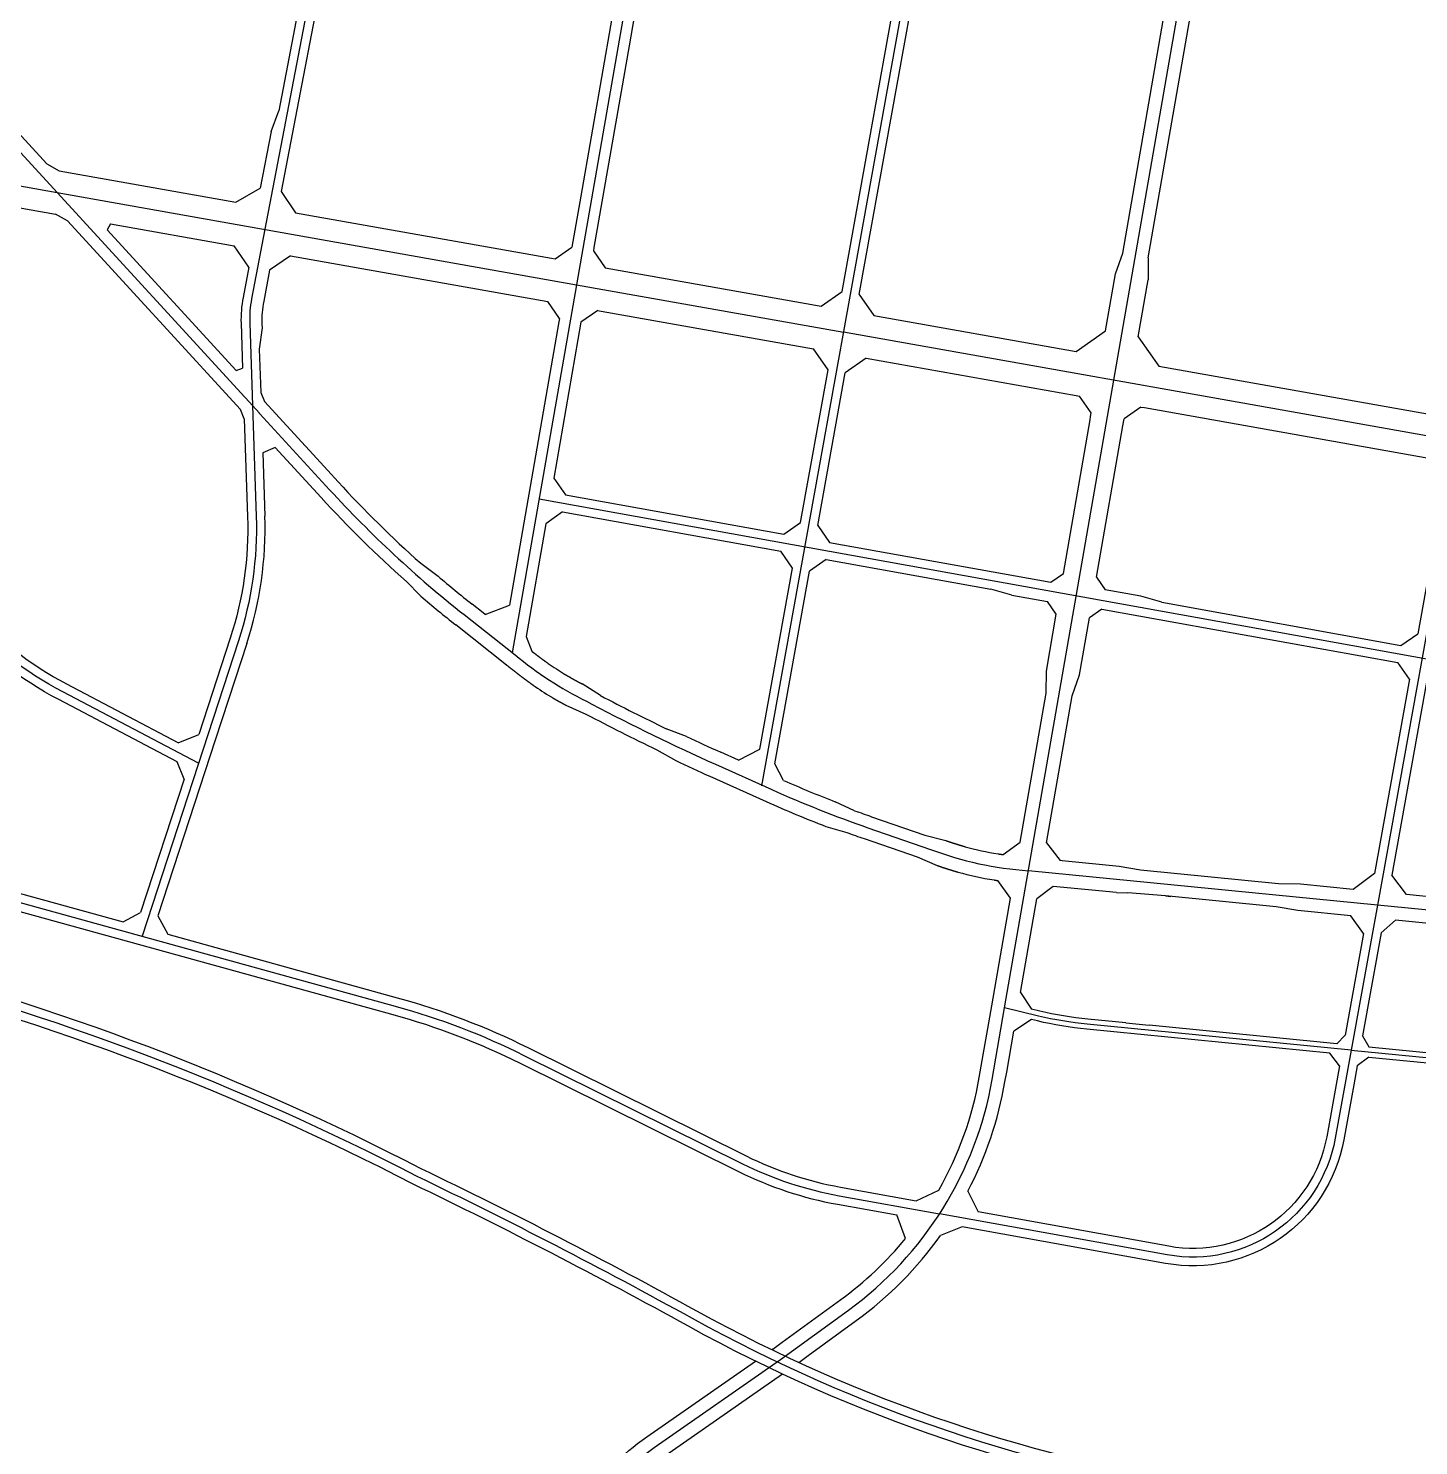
# Model space of a CAD drawing. Extents: x 529262 to 576451, y 2694391 to 2717535.
# Drawn here: x 540109 to 542030, y 2708469 to 2710428 of the extents above; entities that cross this region are included whole.
import ezdxf

# ---------------------------------------------------------------- set-up
doc = ezdxf.new("R2010")
doc.units = 0
doc.layers.add('RD-中线', color=40, linetype='Continuous')
doc.layers.add('RD-红线', color=7, linetype='Continuous')

msp = doc.modelspace()

# ---------------------------------------------------------------- linework, layer by layer
at = {"layer": 'RD-中线', "linetype": 'Continuous', "flags": 128}
for points in [[(541609.026, 2709942.055), (541803.378, 2711059.523, -0.00011164), (541803.455, 2711059.963), (541814.724, 2711124.583, -0.00022058), (541814.876, 2711125.453), (541938.79, 2711832.355)], [(539706.856, 2710664.964), (539711.629, 2710661.42, -0.05878111), (539799.812, 2710582.182), (540148.699, 2710201.583)], [(538456.861, 2710403.256), (538493.131, 2710201.562, 0.23633877), (538922.087, 2709627.935), (539221.514, 2709477.884, 0.04879404), (539366.909, 2709421.986), (540615.572, 2709077.045, -0.04780073), (540793.768, 2709008.942), (541095.704, 2708859.128, 0.0706746), (541229.235, 2708814.956), (541368.215, 2708789.902)], [(540344.006, 2709412.726), (540156.423, 2709511.197, -0.08767528), (540018.775, 2709617.655), (539360.69, 2710341.888)], [(540435.82, 2710150.556), (540417.384, 2710054.276, 0.05569548), (540414.79, 2710021.063), (540418.59, 2709907.158)], [(540418.593, 2709907.07), (540423.704, 2709753.88, -0.08746801), (540399.282, 2709581.999), (540265.93, 2709173.633)], [(540525.156, 2709790.71, 0.04019595), (540710.972, 2709618.083)], [(540710.972, 2709618.083), (540781.468, 2709562.431, 0.05545124), (540880.015, 2709498.389), (540887.812, 2709494.279, 0.01580746), (541058.289, 2709411.203), (541136.215, 2709376.231, 0.02234106), (541269.082, 2709323.599), (541355.802, 2709293.654, 0.00722339)], [(541355.802, 2709293.654, 0.07477726), (541491.114, 2709264.092)], [(541973.351, 2709216.645), (541914.999, 2708894.398, -0.41398423), (541682.717, 2708733.207), (541368.215, 2708789.902)], [(539876.047, 2709133.866, -0.05779316), (540645.67, 2708842.023, -0.01397619), (541026.395, 2708645.477, 0.09033862), (541756.08, 2708400.166, 0.060867)], [(541148.111, 2708588.389), (541242.354, 2708656.923, 0.19473874), (541440.846, 2708975.374), (541458.134, 2709074.469)], [(541937.032, 2709016.075), (541572.317, 2709051.959, -0.03416094), (541505.017, 2709063.26), (541458.134, 2709074.469)], [(541419.143, 2701350.508, -0.23470686), (540805.524, 2701720.04), (540341.793, 2702447.234, -0.14411376), (540262.59, 2702721.202), (540265.71, 2703366.632, -0.13329278), (540335.54, 2703619.084), (540852.695, 2704491.931, 0.13200836), (540922.506, 2704741.859), (540937.741, 2706283.371, 0.06219143), (540923.605, 2706406.465), (540768.885, 2707042.664, -0.06890926), (540755.06, 2707179.132), (540783.138, 2707945.142, -0.049474), (540799.273, 2708063.482), (540853.443, 2708290.359, -0.18394403), (540973.68, 2708466.793), (541148.111, 2708588.389)]]:
    msp.add_lwpolyline(points, format="xyb", dxfattribs=at)
for points in [[(540657.053, 2711305.862), (540657.053, 2711305.862), (540435.82, 2710150.556)], [(541068.568, 2711233.66), (540866.326, 2710074.047)], [(541122.721, 2709381.593), (541341.241, 2710594.263)], [(540029.668, 2710222.737), (540148.699, 2710201.583)], [(540148.699, 2710201.583), (540866.326, 2710074.047)], [(540866.326, 2710074.047), (540777.627, 2709565.462)], [(540866.326, 2710074.047), (541235.671, 2710008.407)], [(541458.134, 2709074.469), (541609.026, 2709942.055)], [(542089.253, 2709856.71), (541973.351, 2709216.645)], [(541973.351, 2709216.645), (541491.114, 2709264.092)], [(542689.475, 2709129.121), (542232.097, 2709191.187), (541973.351, 2709216.645)], [(541937.032, 2709016.075), (542195.779, 2708990.617), (542558.835, 2708941.351)]]:
    msp.add_lwpolyline(points, dxfattribs=at)
at = {"layer": 'RD-中线', "linetype": 'Continuous'}
for points in [[(540418.593, 2709907.07), (540408.986, 2709917.632, 0.00097152), (540408.2, 2709918.493), (540148.699, 2710201.583)], [(545717.827, 2709667.062), (543423.108, 2709625.377, -0.04854963), (543365.166, 2709629.956), (541235.627, 2710008.415)], [(540525.156, 2709790.71), (540428.883, 2709895.76, -0.00094061), (540428.122, 2709896.593), (540418.593, 2709907.07)], [(540814.696, 2709778.005), (543334.76, 2709323.897, 0.03886549), (543381.093, 2709319.221), (543407.415, 2709318.618), (543651.645, 2709324.826, -0.00145497), (543652.343, 2709324.841), (543704.487, 2709325.863, -0.00145327), (543705.185, 2709325.875), (543779.013, 2709326.892), (543878.347, 2709329.266)]]:
    msp.add_lwpolyline(points, format="xyb", dxfattribs=at)
at = {"layer": 'RD-红线', "linetype": 'Continuous'}
for p, q in [((540651.101, 2709689.109), (540675.179, 2709671.107)), ((540651.472, 2709643.353), (540630.419, 2709664.649)), ((540769.767, 2709548.416), (540699.663, 2709603.759)), ((540899.579, 2709506.168), (540874.12, 2709522.172)), ((541018.547, 2709449.538), (540990.519, 2709460.388)), ((541347.61, 2709313.41), (541376.686, 2709305.789)), ((541646.022, 2709264.928), (541616.331, 2709270.11))]:
    msp.add_line(p, q, dxfattribs=at)
at = {"layer": 'RD-红线', "linetype": 'Continuous', "flags": 128}
for points in [[(540947.496, 2710626.765), (540945.788, 2710616.971), (540943.986, 2710606.639), (540872.415, 2710196.26), (540860.159, 2710125.991)], [(540530.336, 2710580.324), (540458.044, 2710202.806)], [(541233.599, 2710064.576), (541322.685, 2710558.956)], [(541257.251, 2710060.495), (541346.312, 2710554.74)], [(540961.512, 2710532.52), (540939.121, 2710404.133)], [(541621.295, 2710117.65), (541687.51, 2710498.363)], [(541656.69, 2710111.061), (541722.045, 2710486.834), (541722.907, 2710491.791)], [(540482.667, 2710459.002), (540454.963, 2710314.323)], [(539968.063, 2710422.316), (540134.397, 2710240.862)], [(540939.121, 2710404.133), (540890.531, 2710125.525), (540889.675, 2710120.615)], [(540444.41, 2710285.799), (540429.364, 2710207.227)], [(540151.262, 2710231.597), (540395.512, 2710188.189)], [(540024.419, 2710193.199), (540146.135, 2710171.568)], [(540478.223, 2710173.49), (540832.019, 2710110.614), (540836.957, 2710109.736)], [(540163, 2710162.303), (540401.951, 2709901.632)], [(540217.973, 2710149.689), (540396.177, 2709955.287)], [(540222.534, 2710157.991), (540393.417, 2710127.621)], [(540471.206, 2710113.797), (540826.775, 2710050.606)], [(540905.878, 2710097.488), (541204.621, 2710044.395)], [(541597.54, 2710010.246), (541611.248, 2710089.062)], [(541642.787, 2710001.943), (541656.495, 2710080.76)], [(540895.696, 2710038.357), (540900.634, 2710037.479), (541193.863, 2709985.367)], [(541277.48, 2710031.447), (541556.934, 2709981.783)], [(540431.792, 2710014.575), (540428.006, 2709984.814)], [(540842.978, 2710027.478), (540842.122, 2710022.568), (540773.86, 2709631.167)], [(540872.494, 2710022.102), (540834.937, 2709806.759)], [(541266.721, 2709972.419), (541556.735, 2709920.878), (541561.622, 2709920.01)], [(541176.085, 2709745.4), (541214.092, 2709956.319)], [(541199.704, 2709741.143), (541237.743, 2709952.238)], [(541671.145, 2709961.485), (542063.092, 2709891.829)], [(540435.191, 2709912.558), (540522.587, 2709817.195)], [(541539.23, 2709674.974), (541576.116, 2709887.057), (541576.969, 2709891.965), (541577.826, 2709896.891)], [(541646.295, 2709904.961), (541651.255, 2709904.08), (542052.337, 2709832.8)], [(541584.984, 2709669.592), (541621.375, 2709878.827), (541623.092, 2709888.697)], [(540450.145, 2709848.878), (540513.36, 2709779.9)], [(540522.587, 2709817.195), (540536.952, 2709801.52)], [(542068.517, 2709809.545), (542029.066, 2709591.677)], [(540851.093, 2709783.64), (541152.855, 2709729.263)], [(540847.19, 2709759.957), (541148.599, 2709705.644)], [(540823.941, 2709743.71), (540796.732, 2709587.698)], [(541215.84, 2709717.914), (541521.792, 2709662.782)], [(541119.654, 2709432.236), (541164.735, 2709682.414)], [(541140.362, 2709411.823), (541188.354, 2709678.158)], [(541211.584, 2709694.294), (541439.145, 2709653.288)], [(541468.137, 2709645.016), (541517.327, 2709636.152), (541517.345, 2709636.148)], [(540740.16, 2709618.292), (540737.483, 2709620.406), (540722.28, 2709632.408)], [(541592.655, 2709625.626), (542001.529, 2709551.948)], [(541675.302, 2709635.12), (542005.839, 2709575.558)], [(541515.755, 2709539.999), (541529.463, 2709618.816)], [(541561.509, 2709534.617), (541575.217, 2709613.434)], [(540410.689, 2709578.274), (540394.491, 2709528.668)], [(540804.578, 2709567.474), (540807.261, 2709565.401), (540807.583, 2709565.152), (540807.971, 2709564.852), (540808.359, 2709564.553), (540808.747, 2709564.254), (540809.135, 2709563.956), (540809.523, 2709563.658), (540809.91, 2709563.36), (540810.298, 2709563.063), (540810.686, 2709562.766), (540811.074, 2709562.47), (540811.462, 2709562.174), (540811.849, 2709561.879), (540812.237, 2709561.583), (540812.625, 2709561.289), (540813.013, 2709560.994), (540813.401, 2709560.701), (540813.788, 2709560.407), (540814.176, 2709560.114), (540814.564, 2709559.822), (540814.952, 2709559.53), (540815.34, 2709559.238), (540815.728, 2709558.947), (540816.116, 2709558.656), (540816.504, 2709558.366), (540816.892, 2709558.077), (540817.28, 2709557.788), (540817.669, 2709557.499), (540818.057, 2709557.211), (540818.445, 2709556.923), (540818.834, 2709556.636), (540819.222, 2709556.349), (540819.611, 2709556.063), (540819.999, 2709555.778), (540820.388, 2709555.493), (540820.769, 2709555.214), (540821.158, 2709554.93), (540821.547, 2709554.646), (540821.936, 2709554.363), (540822.325, 2709554.081), (540822.714, 2709553.8), (540823.103, 2709553.518), (540823.492, 2709553.238), (540823.882, 2709552.958), (540824.271, 2709552.679), (540824.661, 2709552.4), (540825.051, 2709552.122), (540825.441, 2709551.844), (540825.831, 2709551.567), (540826.221, 2709551.291), (540826.611, 2709551.015), (540827.001, 2709550.74), (540827.401, 2709550.459)], [(540394.491, 2709528.668), (540366.968, 2709444.384)], [(540850.005, 2709535.757), (540850.424, 2709535.506), (540850.834, 2709535.26), (540851.244, 2709535.015), (540851.655, 2709534.771), (540852.066, 2709534.526), (540852.478, 2709534.283), (540852.89, 2709534.039), (540853.303, 2709533.796), (540853.717, 2709533.553), (540854.13, 2709533.311), (540854.545, 2709533.069), (540854.959, 2709532.827), (540855.375, 2709532.585), (540855.79, 2709532.344), (540856.207, 2709532.103), (540856.623, 2709531.863), (540857.04, 2709531.622), (540857.458, 2709531.382), (540857.882, 2709531.139), (540858.302, 2709530.899), (540858.721, 2709530.66), (540859.14, 2709530.421), (540859.56, 2709530.183), (540859.98, 2709529.944), (540860.401, 2709529.706), (540860.822, 2709529.469), (540861.243, 2709529.231), (540861.665, 2709528.994), (540862.088, 2709528.757), (540862.51, 2709528.52), (540862.934, 2709528.284), (540863.357, 2709528.048), (540863.781, 2709527.812), (540864.206, 2709527.576), (540864.63, 2709527.34), (540865.056, 2709527.105), (540865.481, 2709526.869), (540865.907, 2709526.634), (540866.334, 2709526.399), (540866.761, 2709526.165), (540867.188, 2709525.93), (540867.615, 2709525.696), (540868.043, 2709525.462), (540868.472, 2709525.228), (540868.9, 2709524.994), (540869.329, 2709524.76), (540869.759, 2709524.526), (540870.189, 2709524.293), (540870.619, 2709524.06), (540871.049, 2709523.826), (540871.48, 2709523.593), (540871.911, 2709523.36), (540872.343, 2709523.127), (540872.775, 2709522.895), (540873.207, 2709522.662), (540873.639, 2709522.429), (540874.072, 2709522.197), (540874.12, 2709522.172)], [(541515.54, 2709509.586), (541515.755, 2709539.999)], [(542017.663, 2709528.702), (541969.086, 2709260.441)], [(542041.288, 2709524.479), (541993.05, 2709258.083)], [(541479.706, 2709303.551), (541515.54, 2709509.586)], [(541516.088, 2709302.637), (541551.443, 2709505.918)], [(540366.968, 2709444.384), (540287.74, 2709201.763)], [(541090.388, 2709416.801), (541090.346, 2709416.82), (541065.762, 2709427.853)], [(540324.206, 2709390.75), (540264.009, 2709206.406)], [(539693.097, 2709344.327), (540239.671, 2709193.337)], [(541376.723, 2709305.777), (541376.776, 2709305.759), (541377.242, 2709305.602), (541377.708, 2709305.445), (541378.174, 2709305.288), (541378.64, 2709305.132), (541379.105, 2709304.976), (541379.57, 2709304.821), (541380.036, 2709304.665), (541380.501, 2709304.51), (541380.965, 2709304.356), (541381.43, 2709304.202), (541381.895, 2709304.048), (541382.359, 2709303.894), (541382.823, 2709303.741), (541383.287, 2709303.588), (541383.751, 2709303.436), (541384.215, 2709303.284), (541384.679, 2709303.132), (541385.142, 2709302.981), (541385.605, 2709302.83), (541386.069, 2709302.679), (541386.532, 2709302.529), (541386.995, 2709302.38), (541387.458, 2709302.23), (541387.92, 2709302.082), (541388.383, 2709301.933), (541388.845, 2709301.785), (541389.308, 2709301.638), (541389.77, 2709301.491), (541390.232, 2709301.344), (541390.694, 2709301.198), (541391.156, 2709301.053), (541391.618, 2709300.908), (541392.08, 2709300.763), (541392.541, 2709300.619), (541393.002, 2709300.475), (541393.464, 2709300.332), (541393.925, 2709300.19), (541394.386, 2709300.047), (541394.847, 2709299.906), (541395.302, 2709299.767), (541395.76, 2709299.627), (541396.221, 2709299.487), (541396.681, 2709299.348), (541397.142, 2709299.209), (541397.602, 2709299.071), (541398.062, 2709298.933), (541398.522, 2709298.796), (541398.982, 2709298.659), (541399.442, 2709298.523), (541399.902, 2709298.388), (541400.362, 2709298.253), (541400.821, 2709298.119), (541401.281, 2709297.985), (541401.74, 2709297.852), (541402.2, 2709297.72), (541402.659, 2709297.588), (541403.118, 2709297.457), (541403.588, 2709297.323)], [(541449.004, 2709287.392), (541449.487, 2709287.317), (541449.959, 2709287.245), (541450.432, 2709287.173), (541450.904, 2709287.101), (541451.377, 2709287.031), (541451.851, 2709286.96), (541452.324, 2709286.89), (541452.798, 2709286.821), (541453.273, 2709286.752), (541453.747, 2709286.684), (541454.222, 2709286.616), (541454.698, 2709286.548), (541455.174, 2709286.481), (541455.65, 2709286.415), (541456.126, 2709286.349), (541456.157, 2709286.345)], [(541364.835, 2709271.266), (541365.101, 2709271.177), (541365.582, 2709271.014), (541366.064, 2709270.852), (541366.546, 2709270.69), (541367.029, 2709270.528), (541367.511, 2709270.366), (541367.994, 2709270.205), (541368.478, 2709270.044), (541368.962, 2709269.882), (541369.446, 2709269.721), (541370.086, 2709269.509)], [(541370.086, 2709269.509), (541370.415, 2709269.4), (541370.9, 2709269.24), (541371.385, 2709269.079), (541371.871, 2709268.919), (541372.357, 2709268.76), (541372.844, 2709268.6), (541373.33, 2709268.441), (541373.817, 2709268.282), (541374.305, 2709268.123), (541374.793, 2709267.965), (541375.281, 2709267.807), (541375.769, 2709267.649), (541376.258, 2709267.491), (541376.748, 2709267.334), (541377.237, 2709267.177), (541377.727, 2709267.02), (541378.218, 2709266.864), (541378.708, 2709266.707), (541379.199, 2709266.552), (541379.691, 2709266.396), (541380.183, 2709266.241), (541380.675, 2709266.087), (541381.168, 2709265.932), (541381.661, 2709265.778), (541382.154, 2709265.625), (541382.648, 2709265.472), (541383.142, 2709265.319), (541383.636, 2709265.166), (541384.131, 2709265.014), (541384.627, 2709264.863), (541385.131, 2709264.709), (541385.628, 2709264.558), (541386.124, 2709264.408), (541386.621, 2709264.258), (541387.119, 2709264.108), (541387.616, 2709263.959), (541388.115, 2709263.811), (541388.613, 2709263.663), (541389.112, 2709263.515), (541389.612, 2709263.368), (541390.112, 2709263.222), (541390.612, 2709263.076), (541391.113, 2709262.93), (541391.614, 2709262.785), (541392.115, 2709262.641), (541392.617, 2709262.497), (541393.12, 2709262.353), (541393.611, 2709262.213)], [(541616.331, 2709270.11), (541537.714, 2709277.845), (541534.721, 2709278.139)], [(541443.416, 2709251.323), (541443.921, 2709251.244), (541444.438, 2709251.165), (541444.954, 2709251.086), (541445.47, 2709251.008), (541445.986, 2709250.931), (541446.502, 2709250.854), (541447.017, 2709250.778), (541447.533, 2709250.703), (541448.048, 2709250.628), (541448.553, 2709250.555)], [(541836.728, 2709246.164), (541646.022, 2709264.928)], [(541612.757, 2709233.785), (541525.345, 2709242.386)], [(541680.255, 2709229.405), (541687.719, 2709228.671)], [(541440.403, 2709077.57), (541466.248, 2709226.171)], [(541480.096, 2709095.695), (541502.6, 2709225.085)], [(541954.063, 2709177.475), (541928.57, 2709036.693)], [(541460.955, 2708985.905), (541470.812, 2709042.404)], [(541917.408, 2709025.04), (541662.615, 2709050.109), (541657.639, 2709050.598)], [(541961.341, 2709020.717), (542181.088, 2708999.096)], [(541920.9, 2708994.335), (541907.804, 2708922.011)], [(541945.298, 2708994.376), (541940.522, 2708968.001)], [(541458.578, 2708972.281), (541460.955, 2708985.905)], [(541136.363, 2708602.141), (541137.818, 2708603.155)], [(541137.525, 2708602.947), (541150.415, 2708612.321)], [(541173.553, 2708584.634), (541186.532, 2708594.073)]]:
    msp.add_lwpolyline(points, dxfattribs=at)
at = {"layer": 'RD-红线'}
for points in [[(540444.41, 2710285.799), (540454.963, 2710314.323)], [(541611.248, 2710089.062), (541621.295, 2710117.65)], [(541656.69, 2710111.061), (541656.495, 2710080.76)], [(540428.006, 2709984.814), (540429.994, 2709925.247)], [(540429.994, 2709925.247), (540435.191, 2709912.558)], [(541468.137, 2709645.016), (541439.145, 2709653.288)], [(541646.31, 2709643.393), (541597.102, 2709652.26)], [(541675.302, 2709635.12), (541646.31, 2709643.393)], [(541551.443, 2709505.918), (541561.509, 2709534.617)], [(541152.513, 2709388.953), (541140.327, 2709411.888)], [(541250.808, 2709347.044), (541224.037, 2709359.447)], [(541969.086, 2709260.441), (541939.752, 2709238.288), (541866.804, 2709245.466), (541836.728, 2709246.164)], [(542119.573, 2709218.33), (542089.938, 2709223.512), (542013.475, 2709231.035), (541993.05, 2709258.083)], [(541612.757, 2709233.785), (541628.469, 2709233.418)], [(541680.255, 2709229.405), (541628.469, 2709233.418)], [(541936.439, 2709201.938), (541863.23, 2709209.141), (541833.595, 2709214.318), (541680.256, 2709229.405)], [(541954.063, 2709177.475), (541936.439, 2709201.938)], [(541978.605, 2709178.315), (541998.285, 2709195.853)], [(542115.943, 2709186.533), (542086.364, 2709187.187), (541998.285, 2709195.853)], [(541978.605, 2709178.315), (541952.823, 2709035.934), (541961.341, 2709020.717)], [(541917.408, 2709025.04), (541928.57, 2709036.693)]]:
    msp.add_lwpolyline(points, dxfattribs=at)
at = {"layer": 'RD-红线', "linetype": 'Continuous', "flags": 128}
for points in [[(540316.048, 2709440.955), (540162.001, 2709521.822, -0.08767528), (540027.656, 2709625.725), (539432.878, 2710280.288)], [(540413.597, 2710098.305), (540405.598, 2710056.533, 0.05569548), (540402.797, 2710020.663), (540404.86, 2709958.833)], [(540442.277, 2710093.885), (540434.105, 2710051.21, 0.05569548), (540431.633, 2710019.547), (540431.792, 2710014.575)], [(540407.197, 2709888.784), (540411.711, 2709753.48, -0.08746801), (540387.875, 2709585.724), (540344.356, 2709452.455)], [(540432.778, 2709841.788), (540435.698, 2709754.28, -0.07630367)], [(540536.952, 2709801.52, 0.02562533), (540651.101, 2709689.109, 0.02562533)], [(540314.49, 2709414.667), (540150.846, 2709500.572, -0.08767528), (540009.893, 2709609.585), (539913.077, 2709716.133)], [(540851.868, 2709492.707), (540879.488, 2709480.58, 0.00908353), (540977.319, 2709431.227), (541003.475, 2709416.291, 0.00431504), (541050.817, 2709394.553), (541128.743, 2709359.581, 0.01375776), (541210.947, 2709325.375), (541239.889, 2709316.965, 0.00393409), (541263.859, 2709308.476), (541337.215, 2709283.145), (541364.835, 2709271.266)], [(539443.123, 2709388.482), (540612.376, 2709065.479, -0.04780073), (540788.434, 2708998.192), (541090.371, 2708848.379, 0.0706746), (541227.106, 2708803.147), (541309.317, 2708788.326)], [(541250.808, 2709347.044, 0.00393409), (541274.304, 2709338.723), (541347.61, 2709313.41)], [(540301.426, 2709176.277), (540618.767, 2709088.612, -0.04780073), (540799.102, 2709019.691), (541101.038, 2708869.878, 0.0706746), (541231.364, 2708826.766), (541335.66, 2708807.964)], [(541367.046, 2708822.633, 0.08654247), (541423.114, 2708978.467), (541440.399, 2709077.545)], [(541625.793, 2709053.732), (541573.003, 2709058.926, -0.03416094), (541506.645, 2709070.068), (541495.15, 2709072.817)], [(541907.609, 2709011.936), (541571.632, 2709044.993, -0.03416094), (541503.39, 2709056.452), (541495.165, 2709058.419)], [(541961.527, 2709006.631), (542194.965, 2708983.663), (542557.894, 2708934.414), (542909.973, 2708886.638, 0.06635075), (542991.094, 2708886.445), (543065.677, 2708896.207, -0.01002961)], [(541940.522, 2708968.001), (541926.807, 2708892.26, -0.41398423), (541680.588, 2708721.397), (541399.378, 2708772.091)], [(541407.394, 2708821.422, 0.07734479), (541458.578, 2708972.28)], [(541907.804, 2708922.011), (541903.191, 2708896.536, -0.07371088)], [(541903.191, 2708896.536, -0.41398427), (541684.846, 2708745.017), (541421.572, 2708792.477)], [(541186.532, 2708594.073), (541252.94, 2708642.365, 0.0804993), (541369.652, 2708760.016)], [(541150.415, 2708612.321), (541231.767, 2708671.481, 0.06409312), (541321.244, 2708755.974)], [(540877.936, 2708392.946, -0.09770192), (540963.387, 2708481.559), (541113.813, 2708586.422)], [(540798.697, 2707878.206), (540801.126, 2707944.483, -0.049474), (540816.781, 2708059.302), (540870.95, 2708286.179, -0.18394403), (540983.974, 2708452.026), (541151.143, 2708568.561)]]:
    msp.add_lwpolyline(points, format="xyb", dxfattribs=at)
at = {"layer": 'RD-红线'}
for points in [[(540134.397, 2710240.862), (540151.262, 2710231.597, 0.16470598)], [(540395.512, 2710188.189), (540429.364, 2710207.227, 0.46922073)], [(540458.044, 2710202.806), (540478.223, 2710173.49, 0.41812009)], [(540163, 2710162.303), (540146.135, 2710171.568, 0.16470598)], [(540222.534, 2710157.991), (540217.973, 2710149.689, 0.71717157)], [(540413.597, 2710098.305), (540393.417, 2710127.621, 0.41812009)], [(540471.206, 2710113.797), (540442.277, 2710093.885, 0.4103178)], [(540889.675, 2710120.615), (540905.878, 2710097.488, 0.41327217)], [(540842.978, 2710027.478), (540826.775, 2710050.606, 0.41327217)], [(541204.621, 2710044.395), (541233.599, 2710064.576, 0.41351038)], [(541257.251, 2710060.495), (541277.48, 2710031.447, 0.4149171)], [(541556.934, 2709981.783), (541597.54, 2710010.246, 0.41529257)], [(541642.787, 2710001.943), (541671.145, 2709961.485, 0.41313537)], [(541214.092, 2709956.319), (541193.863, 2709985.367, 0.41491709)], [(541266.721, 2709972.419), (541237.743, 2709952.238, 0.41351038)], [(540396.177, 2709955.287), (540404.86, 2709958.833, 0.6963137)], [(541577.826, 2709896.891), (541561.622, 2709920.01, 0.41313537)], [(540407.197, 2709888.784), (540401.951, 2709901.632, 0.17902721)], [(541646.295, 2709904.961), (541623.092, 2709888.697, 0.41529257)], [(540450.145, 2709848.878), (540432.778, 2709841.788, 0.69635961)], [(540834.937, 2709806.759), (540851.093, 2709783.64, 0.41256945)], [(540847.19, 2709759.957), (540823.941, 2709743.71, 0.41585959)], [(541152.855, 2709729.263), (541176.085, 2709745.4, 0.41421356)], [(541199.704, 2709741.143), (541215.84, 2709717.914, 0.41421356)], [(541164.735, 2709682.414), (541148.599, 2709705.644, 0.41421356)], [(541211.584, 2709694.294), (541188.354, 2709678.158, 0.41421356)], [(541521.792, 2709662.782), (541539.23, 2709674.974, 0.41599664)], [(541584.984, 2709669.592), (541597.102, 2709652.26, 0.41243273)], [(540740.16, 2709618.292), (540773.86, 2709631.167, 0.56805578)], [(541529.463, 2709618.816), (541517.345, 2709636.148, 0.41243273)], [(541592.655, 2709625.626), (541575.217, 2709613.434, 0.41599664)], [(540796.732, 2709587.698), (540804.578, 2709567.474, 0.27823666)], [(542005.839, 2709575.558), (542029.066, 2709591.677, 0.41396359)], [(542017.663, 2709528.702), (542001.529, 2709551.948, 0.41446358)], [(540316.048, 2709440.955), (540344.356, 2709452.455, 0.46425221)], [(541090.388, 2709416.801), (541119.654, 2709432.236, 0.4874873)], [(540324.206, 2709390.75), (540314.49, 2709414.667, 0.36588491)], [(541456.157, 2709286.345), (541479.706, 2709303.551, 0.40382988)], [(541516.088, 2709302.637), (541534.721, 2709278.139, 0.43609497)], [(541466.248, 2709226.171), (541448.553, 2709250.555, 0.42276958)], [(541525.345, 2709242.386), (541502.6, 2709225.085, 0.39266556)], [(540239.671, 2709193.337), (540264.009, 2709206.406, 0.40077255)], [(540287.74, 2709201.763), (540301.426, 2709176.277, 0.42778354)], [(541480.096, 2709095.695), (541495.15, 2709072.817, 0.39603414)], [(541495.165, 2709058.419), (541470.812, 2709042.404, 0.43247625)], [(541625.793, 2709053.732), (541657.639, 2709050.598, 0.41421356)], [(541920.9, 2708994.335), (541907.609, 2709011.936, 0.43816076)], [(541961.527, 2709006.631), (541945.298, 2708994.376, 0.39066512)], [(541335.66, 2708807.964), (541367.046, 2708822.633, 0.31788259)], [(541407.394, 2708821.422), (541421.572, 2708792.477, 0.50605632)], [(541321.244, 2708755.974), (541309.317, 2708788.326, 0.57205172)], [(541399.378, 2708772.091), (541369.652, 2708760.016, 0.28983252)]]:
    msp.add_lwpolyline(points, format="xyb", dxfattribs=at)
at = {"layer": 'RD-红线', "linetype": 'Continuous'}
for points in [[(540836.957, 2710109.736), (540860.159, 2710125.991, 0.41515558)], [(540895.696, 2710038.357), (540872.494, 2710022.102, 0.41515558)], [(541393.622, 2709262.21, 0.03048789), (541443.405, 2709251.324)]]:
    msp.add_lwpolyline(points, format="xyb", dxfattribs=at)
for points in [[(540769.767, 2709548.416), (540770.159, 2709548.106), (540770.552, 2709547.796), (540770.945, 2709547.486), (540771.338, 2709547.176), (540771.731, 2709546.866), (540772.125, 2709546.555), (540772.518, 2709546.245), (540772.912, 2709545.934), (540773.307, 2709545.623), (540773.701, 2709545.312), (540774.096, 2709545.001), (540774.491, 2709544.69), (540774.886, 2709544.378), (540775.281, 2709544.067), (540775.677, 2709543.756), (540776.073, 2709543.444), (540776.469, 2709543.132), (540776.866, 2709542.821), (540777.262, 2709542.509), (540777.659, 2709542.197), (540778.057, 2709541.886), (540778.454, 2709541.574), (540778.852, 2709541.262), (540779.251, 2709540.95), (540779.649, 2709540.638), (540780.048, 2709540.326), (540780.447, 2709540.014), (540780.847, 2709539.702), (540781.246, 2709539.39), (540781.646, 2709539.078), (540782.047, 2709538.766), (540782.448, 2709538.454), (540782.849, 2709538.142), (540783.25, 2709537.831), (540783.652, 2709537.519), (540784.054, 2709537.207), (540784.457, 2709536.895), (540784.86, 2709536.584), (540785.263, 2709536.272), (540785.666, 2709535.96), (540786.07, 2709535.649), (540786.475, 2709535.337), (540786.879, 2709535.026), (540787.285, 2709534.715), (540787.69, 2709534.403), (540788.096, 2709534.092), (540788.502, 2709533.781), (540788.909, 2709533.471), (540789.316, 2709533.16), (540789.724, 2709532.849), (540790.132, 2709532.539), (540790.54, 2709532.228), (540790.949, 2709531.918), (540791.358, 2709531.608), (540791.768, 2709531.298), (540792.178, 2709530.988), (540792.588, 2709530.679), (540792.999, 2709530.369), (540793.411, 2709530.06), (540793.823, 2709529.751), (540794.235, 2709529.442), (540794.648, 2709529.134), (540795.061, 2709528.825), (540795.475, 2709528.517), (540795.889, 2709528.209), (540796.304, 2709527.901), (540796.719, 2709527.593), (540797.135, 2709527.286), (540797.551, 2709526.979), (540797.968, 2709526.672), (540798.385, 2709526.366), (540798.81, 2709526.054), (540799.228, 2709525.748), (540799.647, 2709525.442), (540800.067, 2709525.136), (540800.486, 2709524.831), (540800.907, 2709524.526), (540801.328, 2709524.221), (540801.749, 2709523.917), (540802.171, 2709523.613), (540802.594, 2709523.309), (540803.017, 2709523.006), (540803.441, 2709522.702), (540803.865, 2709522.4), (540804.29, 2709522.097), (540804.715, 2709521.795), (540805.141, 2709521.494), (540805.567, 2709521.192), (540805.994, 2709520.891), (540806.413, 2709520.597)], [(540831.218, 2709504.464), (540831.656, 2709504.2), (540832.104, 2709503.932), (540832.553, 2709503.664), (540833.001, 2709503.397), (540833.45, 2709503.131), (540833.898, 2709502.865), (540834.347, 2709502.6), (540834.796, 2709502.336), (540835.245, 2709502.072), (540835.694, 2709501.809), (540836.143, 2709501.547), (540836.592, 2709501.285), (540837.041, 2709501.024), (540837.491, 2709500.763), (540837.94, 2709500.503), (540838.389, 2709500.243), (540838.839, 2709499.985), (540839.281, 2709499.731), (540839.73, 2709499.473), (540840.179, 2709499.216), (540840.629, 2709498.959), (540841.079, 2709498.703), (540841.528, 2709498.448), (540841.978, 2709498.193), (540842.428, 2709497.938), (540842.878, 2709497.684), (540843.327, 2709497.431), (540843.777, 2709497.178), (540844.227, 2709496.926), (540844.677, 2709496.674), (540845.126, 2709496.422), (540845.576, 2709496.172), (540846.026, 2709495.921), (540846.475, 2709495.671), (540846.925, 2709495.422), (540847.375, 2709495.173), (540847.824, 2709494.924), (540848.274, 2709494.676), (540848.723, 2709494.429), (540849.173, 2709494.182), (540849.622, 2709493.935), (540850.071, 2709493.689), (540850.521, 2709493.443), (540850.97, 2709493.197), (540851.419, 2709492.952), (540851.868, 2709492.707), (540851.898, 2709492.691)]]:
    msp.add_lwpolyline(points, dxfattribs=at)
at = {"layer": 'RD-红线', "linetype": 'ByBlock', "ltscale": 8}
for points in [[(539878.981, 2709145.502, -0.05778085), (540651.033, 2708852.759, -0.01397046), (541032.196, 2708655.982, 0.09031954), (541757.643, 2708412.065, 0.06086247)], [(539873.113, 2709122.23, -0.05780554), (540640.307, 2708831.287, -0.01398193), (541020.595, 2708634.972, 0.09035741), (541754.516, 2708388.267, 0.06087153)]]:
    msp.add_lwpolyline(points, format="xyb", dxfattribs=at)
at = {"layer": 'RD-红线', "linetype": 'Continuous'}
for centre, radius, start, end in [((541689.986, 2710858.217), 1596, 222.503652, 228.445254), ((539923.982, 2709737.208), 512, 341.915529, 1.910854), ((541689.986, 2710858.217), 1561.75, 229.47435, 231.710929), ((541689.986, 2710858.217), 1598.25, 229.474856, 231.710929), ((541046.716, 2709862.924), 381.75, 234.933817, 238.985116), ((541046.716, 2709862.924), 418.25, 234.933817, 238.985116), ((542286.601, 2712148.217), 2984, 242.301432, 244.256433), ((542286.601, 2712148.217), 2981.75, 244.832135, 245.830504), ((541791.315, 2710835.973), 1581.75, 246.180461, 248.983351), ((541507.695, 2709664.604), 381.75, 254.172734, 261.157881)]:
    msp.add_arc(centre, radius, start, end, dxfattribs=at)

doc.saveas('drawing.dxf')
